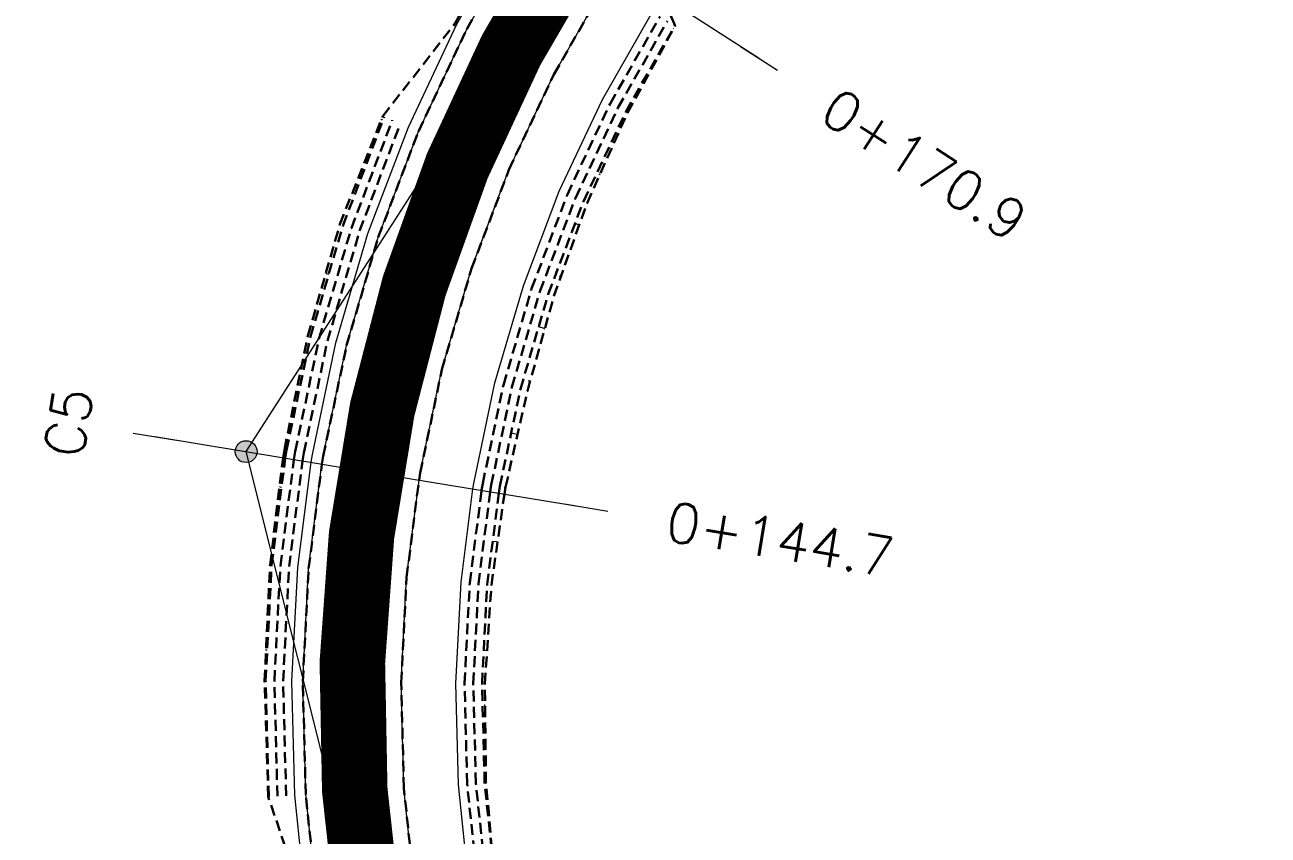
# Model space of a CAD drawing. Header units: metres. Extents: x 544752 to 548977, y 1840603 to 1844608.
# Drawn here: x 548030.7 to 548087.5, y 1840983.1 to 1841020.2 of the extents above; entities that cross this region are included whole.
import ezdxf

# ---------------------------------------------------------------- set-up
doc = ezdxf.new("R2010")
doc.units = ezdxf.units.M
doc.header["$MEASUREMENT"] = 0
for name, pattern in [('ACAD_ISO02W100', [15, 12, -3]), ('Anordnung Grundriss$0$GESTRICHELT', [0.75, 0.5, -0.25]), ('HIDDEN', [0.375, 0.25, -0.125])]:
    doc.linetypes.add(name, pattern=pattern)
doc.layers.add('C-ROAD', color=7, linetype='Continuous')
for name, color, linetype, lineweight in [('C-ROAD-CORR', 5, 'Continuous', 0), ('C-ROAD-SAMP', 150, 'HIDDEN', 0), ('C-ROAD-SAMP-TEXT', 11, 'Continuous', 0), ('C-ROAD-STAN', 11, 'Continuous', 0), ('C-TOPO-FEAT', 94, 'Continuous', 5)]:
    doc.layers.add(name, color=color, linetype=linetype, lineweight=lineweight)

# ---------------------------------------------------------------- blocks, each defined once
blk = doc.blocks.new('STA')
blk.add_circle((0, 0), 0.03600344113496039)
blk = doc.blocks.new('PI')
h = blk.add_hatch(color=256)
h.dxf.hatch_style = 1
h.paths.add_polyline_path([(0.01097384885793593, 0, 1), (-0.01097384885793593, 0, 1)])
at = {"xscale": 0.3048, "yscale": 0.3048, "zscale": 0.3048}
blk.add_blockref('STA', (0, 0), dxfattribs=at)

msp = doc.modelspace()

# ---------------------------------------------------------------- linework, layer by layer
at = {"layer": 'C-ROAD', "color": 3, "linetype": 'Continuous', "lineweight": 13}
for p, q in [((548040.7874288196, 1841000.646369327), (548055.8430027964, 1841024.05392958)), ((548047.5574579528, 1840973.650982863), (548040.7874288196, 1841000.646369327))]:
    msp.add_line(p, q, dxfattribs=at)
at = {"layer": 'C-ROAD', "color": 1, "linetype": 'ACAD_ISO02W100', "lineweight": -3, "ltscale": 0.1, "const_width": 3, "flags": 128}
msp.add_lwpolyline([(548047.5574579528, 1840973.650982863, -0.20721464432413), (548055.8430027964, 1841024.05392958)], format="xyb", dxfattribs=at)
at = {"layer": 'C-ROAD-CORR', "color": 160, "linetype": 'Continuous'}
for p, q in [((548060.3545320262, 1841020.007743751, 494.4395096604357), (548060.3372732698, 1841020.018445809, 494.4191905627528)), ((548060.3546724813, 1841020.007384008, 494.4398187869115), (548060.3549167064, 1841020.00777786, 494.4398187869115)), ((548060.3548129364, 1841020.007024266, 494.4401279133872), (548060.3553013867, 1841020.007811968, 494.4401279133872)), ((548060.3549533915, 1841020.006664523, 494.440437039863), (548060.3556860669, 1841020.007846077, 494.440437039863)), ((548060.3550938466, 1841020.00630478, 494.4407461663388), (548060.3560707471, 1841020.007880186, 494.4407461663388)), ((548059.149953504, 1841017.81704242, 494.6347401084056), (548059.1399394883, 1841017.822672388, 494.6232272793064)), ((548046.9887665751, 1841015.843424303, 495.1349149605934), (548047.0012339747, 1841015.838161107, 495.1213826534495)), ((548057.988096922, 1841015.604806197, 494.8312271045745), (548057.8989145263, 1841015.650022547, 494.7311575064969)), ((548057.9889376757, 1841015.603100916, 494.8327493350159), (548057.9899694033, 1841015.605135842, 494.8327493350159)), ((548057.9897784295, 1841015.601395634, 494.8342715654572), (548057.9918418843, 1841015.605465486, 494.8342715654572)), ((548057.9906191832, 1841015.599690353, 494.8357937958986), (548057.9937143655, 1841015.605795131, 494.8357937958986)), ((548057.9914599368, 1841015.597985072, 494.83731602634), (548057.9955868467, 1841015.606124776, 494.83731602634)), ((548046.064817088, 1841013.525727192, 495.3091125398709), (548046.0614179287, 1841013.516773982, 495.3091125398709)), ((548046.0658843948, 1841013.524041515, 495.3075163708304), (548046.0633350255, 1841013.517326607, 495.3075163708304)), ((548046.0669517018, 1841013.522355837, 495.3059202017899), (548046.0652521221, 1841013.517879231, 495.3059202017899)), ((548046.0680190086, 1841013.520670159, 495.3043240327495), (548046.0671692189, 1841013.518431856, 495.3043240327495)), ((548046.0690863156, 1841013.518984481, 495.302727863709), (548046.1671413257, 1841013.481757098, 495.1978409943451)), ((548056.9618622814, 1841013.324804288, 495.0316863795708), (548056.9365254145, 1841013.336310043, 495.0038250120131)), ((548045.1494749014, 1841011.19472547, 495.4705302682192), (548045.1750174437, 1841011.18608264, 495.4435644521823)), ((548056.0145314583, 1841011.012803114, 495.233871688164), (548055.8382356706, 1841011.08388931, 495.0436029616523)), ((548056.0164020561, 1841011.009710709, 495.2367657600734), (548056.018023935, 1841011.013733015, 495.2367657600734)), ((548056.0182726539, 1841011.006618303, 495.2396598319829), (548056.0215164118, 1841011.014662915, 495.2396598319829)), ((548056.0201432516, 1841011.003525897, 495.2425539038923), (548056.0250088887, 1841011.015592815, 495.2425539038923)), ((548056.0220138495, 1841011.000433492, 495.2454479758018), (548056.0285013655, 1841011.016522716, 495.2454479758018)), ((548044.4380442079, 1841008.805463494, 495.6019672813898), (548044.4346489322, 1841008.794073734, 495.6019672813898)), ((548044.4395180917, 1841008.803473894, 495.599984549654), (548044.4369716349, 1841008.794931574, 495.599984549654)), ((548044.4409919755, 1841008.801484295, 495.5980018179183), (548044.4392943376, 1841008.795789415, 495.5980018179183)), ((548044.4424658593, 1841008.799494696, 495.5960190861825), (548044.4416170403, 1841008.796647256, 495.5960190861825)), ((548044.4439397431, 1841008.797505097, 495.5940363544467), (548044.5687419112, 1841008.760301698, 495.4636828320542)), ((548055.1720334418, 1841008.658369505, 495.4383493746095), (548055.1287196535, 1841008.673702263, 495.3923652948087)), ((548043.7530083103, 1841006.395229554, 495.7145136184074), (548043.7750156152, 1841006.389536978, 495.6917746483593)), ((548054.4327657317, 1841006.270818643, 495.6304096591017), (548054.1712023405, 1841006.350917073, 495.3566144817108)), ((548054.4358305846, 1841006.266616292, 495.6345743508123), (548054.4376581475, 1841006.272584243, 495.6345743508123)), ((548054.4388954375, 1841006.262413941, 495.6387390425228), (548054.4425505634, 1841006.274349843, 495.6387390425228)), ((548054.4419602904, 1841006.258211589, 495.6429037342334), (548054.4474429792, 1841006.276115444, 495.6429037342334)), ((548054.4450251433, 1841006.254009238, 495.647068425944), (548054.452335395, 1841006.277881044, 495.647068425944)), ((548043.2074060672, 1841003.961994729, 495.8437502609341), (548043.2052988495, 1841003.95241609, 495.8437502609341)), ((548043.2087391047, 1841003.960446196, 495.842114170963), (548043.2071586915, 1841003.953262217, 495.842114170963)), ((548043.2100721423, 1841003.958897663, 495.840478080992), (548043.2090185334, 1841003.954108344, 495.840478080992)), ((548043.2114051798, 1841003.95734913, 495.838841991021), (548043.2108783753, 1841003.954954471, 495.838841991021)), ((548043.2127382173, 1841003.955800598, 495.8372059010499), (548043.3176923291, 1841003.932711601, 495.7296450840265)), ((548053.7562524714, 1841003.863117864, 495.8149137501795), (548053.6999452978, 1841003.877738266, 495.756719034122)), ((548042.7079523989, 1841001.507580515, 495.9604166123023), (548042.7265000219, 1841001.504206664, 495.9415552924854)), ((548053.184590777, 1841001.428875792, 495.9486191105328), (548052.9123067458, 1841001.487176232, 495.670029400917)), ((548053.1880681341, 1841001.424881838, 495.9528576536301), (548053.1893986334, 1841001.431095748, 495.9528576536301)), ((548053.1915454913, 1841001.420887883, 495.9570961967273), (548053.1942064897, 1841001.433315703, 495.9570961967273)), ((548053.1950228484, 1841001.416893929, 495.9613347398246), (548053.1990143461, 1841001.435535659, 495.9613347398246)), ((548053.1985002055, 1841001.412899974, 495.9655732829218), (548053.2038222025, 1841001.437755614, 495.9655732829218)), ((548042.3217232763, 1840999.04346573, 496.0871005365245), (548042.3206004763, 1840999.035686882, 496.0871005365245)), ((548042.3228794009, 1840999.042306241, 496.0857896681694), (548042.3220373009, 1840999.036472105, 496.0857896681694)), ((548042.3240355256, 1840999.041146751, 496.0844787998142), (548042.3234741255, 1840999.037257328, 496.0844787998142)), ((548042.3251916501, 1840999.039987262, 496.0831679314591), (548042.3249109501, 1840999.03804255, 496.0831679314591)), ((548042.3263477747, 1840999.038827773, 496.081857063104), (548042.4115735255, 1840999.026526276, 495.995685113034)), ((548052.6376457078, 1840998.988670592, 496.0709015892646), (548052.5911692858, 1840998.996546303, 496.0237625631303)), ((548042.0225388042, 1840996.557584001, 496.2026310385424), (548042.0367053692, 1840996.556066211, 496.1883737906311)), ((548052.2762852679, 1840996.514367024, 496.1927664483136), (548052.068300291, 1840996.540459535, 495.9830797953419)), ((548052.2791520939, 1840996.511596577, 496.1959569228775), (548052.2797476074, 1840996.516343452, 496.1959569228775)), ((548052.2820189199, 1840996.508826131, 496.1991473974414), (548052.2832099469, 1840996.51831988, 496.1991473974414)), ((548052.2848857458, 1840996.506055685, 496.2023378720053), (548052.2866722866, 1840996.520296308, 496.2023378720053)), ((548052.2877525719, 1840996.503285239, 496.2055283465692), (548052.2901346261, 1840996.522272736, 496.2055283465692)), ((548041.8190593065, 1840994.070601586, 496.3276852373523), (548041.8186626062, 1840994.06495435, 496.3276852373523)), ((548041.819950925, 1840994.069829565, 496.3267408624553), (548041.8196533995, 1840994.065594138, 496.3267408624553)), ((548041.8208425433, 1840994.069057544, 496.3257964875583), (548041.820644193, 1840994.066233926, 496.3257964875583)), ((548041.8217341616, 1840994.068285522, 496.3248521126612), (548041.8216349864, 1840994.066873714, 496.3248521126612)), ((548041.8226257799, 1840994.067513501, 496.3239077377642), (548041.8845030295, 1840994.06316682, 496.2618221514746)), ((548051.9641546666, 1840994.034511427, 496.314712133015), (548051.9304556921, 1840994.037273863, 496.280895678385)), ((548041.7049444375, 1840991.570446147, 496.4455818333709), (548041.7147030268, 1840991.57011915, 496.4358081940076)), ((548051.8009909209, 1840991.539337304, 496.4368599809762), (548051.6600076648, 1840991.544806917, 496.2957424145185)), ((548051.8030737833, 1840991.537645112, 496.4390073087537), (548051.8031986266, 1840991.540863038, 496.4390073087537)), ((548051.8051566458, 1840991.53595292, 496.4411546365312), (548051.8054063322, 1840991.542388772, 496.4411546365312)), ((548051.8072395083, 1840991.534260728, 496.4433019643087), (548051.807614038, 1840991.543914507, 496.4433019643087)), ((548051.8093223707, 1840991.532568537, 496.4454492920862), (548051.8098217438, 1840991.545440241, 496.4454492920862)), ((548041.6702717126, 1840989.074421751, 496.5686266185614), (548041.6702825781, 1840989.070935864, 496.5686266185614)), ((548041.6708540521, 1840989.073987826, 496.5680450508291), (548041.6708622011, 1840989.07137341, 496.5680450508291)), ((548041.6714363915, 1840989.073553901, 496.5674634830968), (548041.6714418242, 1840989.071810957, 496.5674634830968)), ((548041.6720187309, 1840989.073119976, 496.5668819153645), (548041.6720214473, 1840989.072248504, 496.5668819153645)), ((548041.6726010704, 1840989.072686051, 496.5663003476323), (548041.7107983828, 1840989.072805111, 496.5280644759728)), ((548051.7144158992, 1840989.042280993, 496.558841872754), (548051.6937878877, 1840989.04219482, 496.53821297299)), ((548041.7515921812, 1840986.574032492, 496.6857725148512), (548041.7563181579, 1840986.574220519, 496.6810345612812)), ((548051.7454236724, 1840986.542215913, 496.6805783408383), (548051.6729173043, 1840986.538795769, 496.6080059781028)), ((548051.7465662509, 1840986.541440313, 496.6816828832447), (548051.7464881698, 1840986.54309562, 496.6816828832447)), ((548051.7477088296, 1840986.540664714, 496.682787425651), (548051.747552667, 1840986.543975328, 496.682787425651)), ((548051.7488514081, 1840986.539889115, 496.6838919680573), (548051.7486171644, 1840986.544855036, 496.6838919680573)), ((548051.7499939868, 1840986.539113515, 496.6849965104636), (548051.7496816617, 1840986.545734743, 496.6849965104636))]:
    msp.add_line(p, q, dxfattribs=at)
at = {"layer": 'C-ROAD-CORR', "color": 5, "linetype": 'Anordnung Grundriss$0$GESTRICHELT', "lineweight": 30, "extrusion": (-0.6170352822085985, 0.3469026633209161, 0.7063469421542153), "const_width": 0.1, "elevation": 300831.5354308683}
msp.add_lwpolyline([(-1873372.215278125, -299487.2679345116), (-1873372.210474466, -299487.2743393881), (-1873372.205670809, -299487.2679345116)], dxfattribs=at)
at = {"layer": 'C-ROAD-CORR', "color": 5, "linetype": 'Anordnung Grundriss$0$GESTRICHELT', "lineweight": 30, "extrusion": (-0.6514247038129284, 0.2750032945807497, -0.7071202466567987), "const_width": 0.1, "elevation": 148923.9550610121}
msp.add_lwpolyline([(-1909221.731409749, 149629.8745508654), (-1909221.737070818, 149629.867002773), (-1909221.742731888, 149629.8745508655)], dxfattribs=at)
at = {"layer": 'C-ROAD-CORR', "color": 5, "linetype": 'Anordnung Grundriss$0$GESTRICHELT', "lineweight": 30, "extrusion": (-0.6442293552547489, 0.2925517792585943, 0.7066696500350652), "const_width": 0.1, "elevation": 185867.164495431}
msp.add_lwpolyline([(-1902878.910045815, -184937.9085671261), (-1902878.89840813, -184937.9240840394), (-1902878.886770445, -184937.908567126)], dxfattribs=at)
at = {"layer": 'C-ROAD-CORR', "color": 5, "linetype": 'Anordnung Grundriss$0$GESTRICHELT', "lineweight": 30, "extrusion": (-0.6698095675398802, 0.226643465999622, -0.7070982128047821), "const_width": 0.1, "elevation": 49816.92722812292}
msp.add_lwpolyline([(-1919542.204009745, 50516.42762773464), (-1919542.215289711, 50516.41258777954), (-1919542.226569677, 50516.4276277348)], dxfattribs=at)
at = {"layer": 'C-ROAD-CORR', "color": 5, "linetype": 'Anordnung Grundriss$0$GESTRICHELT', "lineweight": 30, "extrusion": (-0.6668394104378688, 0.2360561685177211, 0.7068257819233881), "const_width": 0.1, "elevation": 69466.85089514214}
msp.add_lwpolyline([(-1918366.697357635, -68711.26946153052), (-1918366.678139946, -68711.29508511678), (-1918366.658922256, -68711.26946153051)], dxfattribs=at)
at = {"layer": 'C-ROAD-CORR', "color": 5, "linetype": 'Anordnung Grundriss$0$GESTRICHELT', "lineweight": 30, "extrusion": (-0.6846860138725559, 0.1771060381559018, -0.70699258387626), "const_width": 0.1, "elevation": -49535.01028107903}
msp.add_lwpolyline([(-1919588.442713823, -48818.06872417276), (-1919588.452222272, -48818.08140210566), (-1919588.461730721, -48818.06872417287)], dxfattribs=at)
at = {"layer": 'C-ROAD-CORR', "color": 5, "linetype": 'Anordnung Grundriss$0$GESTRICHELT', "lineweight": 30, "extrusion": (-0.6845312569452418, 0.1777415189756812, 0.7069829635126897), "const_width": 0.1, "elevation": -47586.57087332212}
msp.add_lwpolyline([(-1919652.029462117, 48271.00787300249), (-1919652.005128407, 48270.97542805639), (-1919651.980794698, 48271.00787300235)], dxfattribs=at)
at = {"layer": 'C-ROAD-CORR', "color": 5, "linetype": 'Anordnung Grundriss$0$GESTRICHELT', "lineweight": 30, "extrusion": (-0.6958630593324505, 0.12657892479554, -0.7069316646282634), "const_width": 0.1, "elevation": -148681.2941469926}
msp.add_lwpolyline([(-1909359.87408792, -147906.4481417542), (-1909359.881973277, -147906.458655565), (-1909359.889858636, -147906.4481417542)], dxfattribs=at)
at = {"layer": 'C-ROAD-CORR', "color": 5, "linetype": 'Anordnung Grundriss$0$GESTRICHELT', "lineweight": 30, "extrusion": (-0.6971681618054681, 0.1181393637127123, 0.7071065300973681), "const_width": 0.1, "elevation": -164239.6258689007}
msp.add_lwpolyline([(-1906687.987975913, 164941.0854679855), (-1906687.968256813, 164941.059175853), (-1906687.948537714, 164941.0854679855)], dxfattribs=at)
at = {"layer": 'C-ROAD-CORR', "color": 5, "linetype": 'Anordnung Grundriss$0$GESTRICHELT', "lineweight": 30, "extrusion": (-0.7033199673994185, 0.07535295703589188, -0.7068684144331447), "const_width": 0.1, "elevation": -247075.1128856909}
msp.add_lwpolyline([(-1888903.001944679, -246207.1102406422), (-1888903.007903934, -246207.118186317), (-1888903.013863191, -246207.1102406423)], dxfattribs=at)
at = {"layer": 'C-ROAD-CORR', "color": 5, "linetype": 'Anordnung Grundriss$0$GESTRICHELT', "lineweight": 30, "extrusion": (-0.7047892353141132, 0.05777431715266725, 0.7070602959174632), "const_width": 0.1, "elevation": -279548.0270757048}
msp.add_lwpolyline([(-1879615.331768014, 280213.1433892047), (-1879615.317624199, 280213.1245307854), (-1879615.303480385, 280213.1433892048)], dxfattribs=at)
at = {"layer": 'C-ROAD-CORR', "color": 5, "linetype": 'Anordnung Grundriss$0$GESTRICHELT', "lineweight": 30, "extrusion": (-0.7070563243590808, 0.0236925130366411, -0.7067602273825508), "const_width": 0.1, "elevation": -344229.5047026559}
msp.add_lwpolyline([(-1858312.719405606, -343190.5962333893), (-1858312.723489304, -343190.6016783199), (-1858312.727573002, -343190.5962333893)], dxfattribs=at)
at = {"layer": 'C-ROAD-CORR', "color": 5, "linetype": 'Anordnung Grundriss$0$GESTRICHELT', "lineweight": 30, "extrusion": (-0.7071127473441088, -0.002953949153703218, 0.707094644816282), "const_width": 0.1, "elevation": -392621.4273927739}
msp.add_lwpolyline([(-1838683.532321217, 393310.1899889894), (-1838683.523692126, 393310.1784835345), (-1838683.515063035, 393310.1899889892)], dxfattribs=at)
at = {"layer": 'C-ROAD-CORR', "color": 5, "linetype": 'Anordnung Grundriss$0$GESTRICHELT', "lineweight": 30, "extrusion": (-0.7071622899992458, -0.0281350712293824, -0.7064912691392161), "const_width": 0.1, "elevation": -439701.652625653}
msp.add_lwpolyline([(-1817744.151625864, -438235.3481399178), (-1817744.153603711, -438235.3507770481), (-1817744.155581558, -438235.3481399178)], dxfattribs=at)
at = {"layer": 'C-ROAD-CORR', "color": 1, "linetype": 'Anordnung Grundriss$0$GESTRICHELT', "lineweight": 30}
for points in [[(548041.8049134295, 1840984.851117586, 496.7692956109129), (548041.6349678179, 1840990.156915584, 496.5178189991256), (548041.8831303472, 1840995.461838553, 496.2611957640573), (548042.48197179, 1841000.367809983, 496.024277674235), (548042.5410615162, 1841000.733790069, 496.006619694171), (548043.6127696058, 1841005.939403001, 495.7462663573041), (548045.0804560572, 1841011.049612793, 495.4920602088351), (548047.0412265478, 1841015.9900706, 495.1296470271686)], [(548041.8211091111, 1840984.852172231, 496.7530656269873), (548041.6824798572, 1840990.156308971, 496.4703030874556), (548041.9564837366, 1840995.455177387, 496.1875405479238), (548042.5804281991, 1841000.351625116, 495.9244998488345), (548042.6414633401, 1841000.716725407, 495.9047780083921), (548043.7332753275, 1841005.909126702, 495.6220154688604), (548045.2253154885, 1841011.000973202, 495.3392529293286), (548047.1085586924, 1841015.961465078, 495.0564903897968)]]:
    msp.add_polyline3d(points, dxfattribs=at)
at = {"layer": 'C-ROAD-CORR', "color": 92, "linetype": 'Anordnung Grundriss$0$GESTRICHELT', "lineweight": 30}
for points in [[(548042.2202637041, 1840984.878164747, 496.3530656269873), (548042.082447259, 1840990.151202358, 496.0703030874556), (548042.3548446035, 1840995.419002536, 495.7875405479238), (548042.975130765, 1841000.286741493, 495.5244998488345), (548043.0358080458, 1841000.649701134, 495.5047780083921), (548044.1212185387, 1841005.811658426, 495.2220154688603), (548045.6045105943, 1841010.873650495, 494.9392529293286), (548047.4767119974, 1841015.805058096, 494.6564903897968)], [(548042.6194182972, 1840984.904157262, 496.3530656269873), (548042.4824146609, 1840990.146095746, 496.0703030874556), (548042.7532054702, 1840995.382827685, 495.7875405479238), (548043.3698333307, 1841000.221857869, 495.5244998488345), (548043.4301527513, 1841000.58267686, 495.5047780083921), (548044.5091617501, 1841005.71419015, 495.2220154688603), (548045.9837057001, 1841010.746327788, 494.9392529293286), (548047.8448653026, 1841015.648651114, 494.6564903897968)]]:
    msp.add_polyline3d(points, dxfattribs=at)
at = {"layer": 'C-ROAD-SAMP', "color": 1, "linetype": 'Continuous', "lineweight": 13}
for points in [[(548047.4325023687, 1841029.463502812), (548055.8430027965, 1841024.05392958), (548064.2535032243, 1841018.644356348)], [(548036.610551892, 1841001.332989918), (548046.4781160363, 1840999.710899335), (548056.3456801806, 1840998.088808753)]]:
    msp.add_lwpolyline(points, dxfattribs=at)
at = {"layer": 'C-ROAD-SAMP-TEXT', "color": 4, "linetype": 'Continuous', "lineweight": 5}
for p, q in [((548063.4124531816, 1841019.185313671), (548065.0945532671, 1841018.103399025)), ((548055.3589237662, 1840998.251017811), (548057.332436595, 1840997.926599694))]:
    msp.add_line(p, q, dxfattribs=at)
at = {"layer": 'C-ROAD-SAMP-TEXT', "color": 4, "linetype": 'Continuous', "lineweight": 9}
msp.add_line((548035.6237954776, 1841001.495198976), (548037.5973083064, 1841001.17078086), dxfattribs=at)
at = {"layer": 'C-ROAD-SAMP-TEXT', "color": 1, "linetype": 'Continuous', "lineweight": -3}
msp.add_line((548047.4648724507, 1840999.548690277), (548045.4913596219, 1840999.873108394), dxfattribs=at)

# ---------------------------------------------------------------- block references
at = {"layer": 'C-ROAD-STAN', "color": 3, "linetype": 'Continuous', "lineweight": -3, "xscale": 45.56286554269575, "yscale": 45.56286554269575, "zscale": 45.56286554269575, "rotation": 334.5}
msp.add_blockref('PI', (548040.7874288197, 1841000.646369327), dxfattribs=at)

# ---------------------------------------------------------------- texts
at = {"layer": 'C-ROAD-SAMP-TEXT', "color": 1, "linetype": 'Continuous', "lineweight": -3, "char_height": 1.8, "attachment_point": 5, "bg_fill": 3, "box_fill_scale": 1.416666666666667, "bg_fill_color": 256, "bg_fill_true_color": 13158600, "bg_fill_transparency": 0}
for s, insert, width, rotation in [('{\\Fsimplex.shx|c0;0+170.9}', (548071.8229536094, 1841013.775740439), 10.82142857142857, 327.2511682107255), ('{\\Fsimplex.shx|c0;0+144.7}', (548065.2264879105, 1840996.628927228), 10.908, 350.66485881516763)]:
    msp.add_mtext(s, dxfattribs=dict(at, insert=insert, width=width, rotation=rotation))
at = {"layer": 'C-ROAD-SAMP-TEXT', "color": 1, "linetype": 'Continuous', "lineweight": 13, "insert": (548032.6635262342, 1841001.981826151), "char_height": 1.8, "width": 3.030000000000001, "attachment_point": 5, "rotation": 80.66485881516763, "bg_fill": 3, "box_fill_scale": 1.416666666666667, "bg_fill_color": 256, "bg_fill_true_color": 13158600, "bg_fill_transparency": 0}
msp.add_mtext('{\\Fsimplex.shx|c0;C5}', dxfattribs=at)

# ---------------------------------------------------------------- next in the draw order: linework, layer by layer
at = {"layer": 'C-ROAD-CORR', "color": 5, "linetype": 'Anordnung Grundriss$0$GESTRICHELT', "lineweight": 30}
for points in [[(548044.0542242174, 1840979.816822388, 497.0558281665191), (548043.5175161315, 1840984.962640422, 496.7730656269873), (548043.3823413149, 1840990.134605868, 496.4903030874556), (548043.6495174203, 1840995.30143427, 496.2075405479238), (548044.2579141037, 1841000.075869717, 495.9444998488345), (548044.3174283387, 1841000.431872245, 495.9247780083921), (548045.3820339756, 1841005.49488653, 495.6420154688603), (548046.8368946883, 1841010.459851697, 495.3592529293286), (548048.673210239, 1841015.296735405, 495.0764903897968), (548050.8798730256, 1841019.976280058, 494.793727850265), (548053.4435352703, 1841024.470179779, 494.5109653107333), (548053.9506402002, 1841025.271083557, 494.4591693503791), (548056.159968611, 1841028.7060232, 494.2282027712016), (548058.864755227, 1841032.911273414, 493.9454402316698), (548061.569541843, 1841037.116523628, 493.662677692138), (548064.274328459, 1841041.321773842, 493.3799151526063), (548066.9791150751, 1841045.527024055, 493.0971526130745), (548069.6839016911, 1841049.732274269, 492.8143900735428), (548072.3886883071, 1841053.937524483, 492.531627534011), (548075.0934749232, 1841058.142774697, 492.2488649944793), (548077.7982615392, 1841062.348024911, 491.9661024549475)], [(548048.5084069833, 1840980.457334595, 497.0558281665191), (548048.0080053031, 1840985.255056221, 496.7730656269873), (548047.8819745852, 1840990.077156479, 496.4903030874556), (548048.1310771712, 1840994.894467196, 496.2075405479238), (548048.6983179686, 1840999.345928954, 495.9444998488345), (548048.7538062759, 1840999.67784917, 495.9247780083921), (548049.7463951032, 1841004.398368428, 495.6420154688603), (548051.1028396293, 1841009.027471245, 495.3592529293286), (548052.8149349212, 1841013.53715686, 495.0764903897968), (548054.8723247674, 1841017.900146852, 494.793727850265), (548057.2625643195, 1841022.090050136, 494.5109653107333), (548057.7353653926, 1841022.836775603, 494.4591693503791), (548059.9446938034, 1841026.271715245, 494.2282027712016), (548062.6494804195, 1841030.476965459, 493.9454402316698), (548065.3542670355, 1841034.682215673, 493.662677692138), (548068.0590536515, 1841038.887465887, 493.3799151526063), (548070.7638402676, 1841043.092716101, 493.0971526130745), (548073.4686268836, 1841047.297966315, 492.8143900735428), (548076.1734134996, 1841051.503216529, 492.531627534011), (548078.8782001156, 1841055.708466743, 492.2488649944793), (548081.5829867317, 1841059.913716957, 491.9661024549475)]]:
    msp.add_polyline3d(points, dxfattribs=at)
at = {"layer": 'C-ROAD-CORR', "color": 160, "linetype": 'Anordnung Grundriss$0$GESTRICHELT', "lineweight": 30}
for points in [[(548044.0542242174, 1840979.816822388, 496.9058281665191), (548043.5175161315, 1840984.962640422, 496.6230656269873), (548043.3823413149, 1840990.134605868, 496.3403030874556), (548043.6495174203, 1840995.30143427, 496.0575405479238), (548044.2579141037, 1841000.075869717, 495.7944998488345), (548044.3174283387, 1841000.431872245, 495.7747780083921), (548045.3820339756, 1841005.49488653, 495.4920154688604), (548046.8368946883, 1841010.459851697, 495.2092529293286), (548048.673210239, 1841015.296735405, 494.9264903897968), (548050.8798730256, 1841019.976280058, 494.6437278502651), (548053.4435352703, 1841024.470179779, 494.3609653107333), (548053.9506402002, 1841025.271083557, 494.3091693503791), (548056.159968611, 1841028.7060232, 494.0782027712016), (548058.864755227, 1841032.911273414, 493.7954402316698), (548061.569541843, 1841037.116523628, 493.512677692138), (548064.274328459, 1841041.321773842, 493.2299151526063), (548066.9791150751, 1841045.527024055, 492.9471526130745), (548069.6839016911, 1841049.732274269, 492.6643900735428), (548072.3886883071, 1841053.937524483, 492.381627534011), (548075.0934749232, 1841058.142774697, 492.0988649944793), (548077.7982615392, 1841062.348024911, 491.8161024549475)], [(548048.5084069833, 1840980.457334595, 496.9058281665191), (548048.0080053031, 1840985.255056221, 496.6230656269873), (548047.8819745852, 1840990.077156479, 496.3403030874556), (548048.1310771712, 1840994.894467196, 496.0575405479238), (548048.6983179686, 1840999.345928954, 495.7944998488345), (548048.7538062759, 1840999.67784917, 495.7747780083921), (548049.7463951032, 1841004.398368428, 495.4920154688604), (548051.1028396293, 1841009.027471245, 495.2092529293286), (548052.8149349212, 1841013.53715686, 494.9264903897968), (548054.8723247674, 1841017.900146852, 494.6437278502651), (548057.2625643195, 1841022.090050136, 494.3609653107333), (548057.7353653926, 1841022.836775603, 494.3091693503791), (548059.9446938034, 1841026.271715245, 494.0782027712016), (548062.6494804195, 1841030.476965459, 493.7954402316698), (548065.3542670355, 1841034.682215673, 493.512677692138), (548068.0590536515, 1841038.887465887, 493.2299151526063), (548070.7638402676, 1841043.092716101, 492.9471526130745), (548073.4686268836, 1841047.297966315, 492.6643900735428), (548076.1734134996, 1841051.503216529, 492.381627534011), (548078.8782001156, 1841055.708466743, 492.0988649944793), (548081.5829867317, 1841059.913716957, 491.8161024549475)]]:
    msp.add_polyline3d(points, dxfattribs=at)
at = {"layer": 'C-ROAD-CORR', "color": 11, "linetype": 'Anordnung Grundriss$0$GESTRICHELT', "lineweight": 30}
for points in [[(548052.1725387855, 1840980.984237344, 496.954613297151), (548051.7627854799, 1840985.499563445, 496.7357984050439), (548051.7113540729, 1840990.028264603, 496.5199946775774), (548052.011239926, 1840994.542112531, 496.3036689870424), (548052.6045027901, 1840998.703806388, 496.1031108741809), (548052.6611242687, 1840999.013747064, 496.0881308191498), (548053.6549528245, 1841003.416368045, 495.8720462643226), (548054.8719575218, 1841007.76191089, 495.5351670003414), (548056.3882722581, 1841012.019053125, 495.1589353252105), (548058.240358631, 1841016.14872006, 494.7899296247647), (548060.4193090749, 1841020.122675268, 494.4305891249891), (548059.8478943916, 1841021.478012183, 494.3513189321252), (548062.1693002016, 1841024.84086445, 494.0315130897652), (548065.0008032961, 1841028.964611539, 493.6483074755731), (548067.832711377, 1841033.088098143, 493.2647808447035), (548070.6977286687, 1841037.190289142, 492.8550098692481), (548073.6365732941, 1841041.244994932, 492.3867189248015), (548076.5160540949, 1841045.337883106, 491.9654833052701), (548079.1774924701, 1841049.571014596, 491.7170811792552), (548081.5465956032, 1841053.992174005, 491.7004014852399), (548083.7748051166, 1841058.503955176, 491.7954025176909), (548087.5431185387, 1841062.025152616, 491.7539124442826)], [(548043.5383587016, 1840979.742640843, 497.0217135776387), (548041.8049134295, 1840984.851117586, 496.7692956109129), (548041.6349678179, 1840990.156915584, 496.5178189991256), (548041.8831303472, 1840995.461838553, 496.2611957640573), (548042.48197179, 1841000.367809983, 496.024277674235), (548042.5410615162, 1841000.733790069, 496.006619694171), (548043.6127696058, 1841005.939403001, 495.7462663573041), (548045.0804560572, 1841011.049612793, 495.4920602088351), (548047.0412265478, 1841015.9900706, 495.1296470271686), (548050.3598048633, 1841020.246723097, 494.7162726186623), (548052.7734807772, 1841024.887777169, 494.2979440514848), (548053.25589218, 1841025.717940474, 494.2218037678086), (548055.3632076913, 1841029.218494078, 493.9099756510324), (548058.0675921923, 1841033.42400293, 493.6268943709941), (548060.7724763543, 1841037.629190403, 493.3442091522367), (548063.4773605163, 1841041.834377876, 493.0615239334987), (548066.0992784506, 1841046.092928628, 492.7130747106594), (548068.8570083035, 1841050.264126134, 492.4722781535023), (548071.8000707928, 1841054.316119025, 492.3783873505454), (548073.4782491097, 1841059.181676294, 492.4493521607935)]]:
    msp.add_polyline3d(points, dxfattribs=at)
at = {"layer": 'C-ROAD-CORR', "color": 150, "linetype": 'Anordnung Grundriss$0$GESTRICHELT', "lineweight": 30}
msp.add_polyline3d([(548046.2813156004, 1840980.137078491, 497.1233281665191), (548045.7627607173, 1840985.108848321, 496.8405656269873), (548045.6321579501, 1840990.105881174, 496.5578030874556), (548045.8902972958, 1840995.097950733, 496.2750405479238), (548046.4781160362, 1840999.710899336, 496.0119998488345), (548046.5356173073, 1841000.054860707, 495.9922780083921), (548047.5642145394, 1841004.946627479, 495.7095154688603), (548048.9698671588, 1841009.743661471, 495.4267529293286), (548050.7440725801, 1841014.416946133, 495.1439903897968), (548052.8760988965, 1841018.938213455, 494.861227850265), (548055.3530497949, 1841023.280114957, 494.5784653107333), (548055.8430027964, 1841024.05392958, 494.5266693503791), (548058.0523312072, 1841027.488869223, 494.2957027712015), (548060.7571178232, 1841031.694119436, 494.0129402316698), (548063.4619044393, 1841035.899369651, 493.730177692138), (548066.1666910553, 1841040.104619864, 493.4474151526063), (548068.8714776713, 1841044.309870078, 493.1646526130745), (548071.5762642873, 1841048.515120292, 492.8818900735428), (548074.2810509034, 1841052.720370506, 492.599127534011), (548076.9858375194, 1841056.92562072, 492.3163649944793), (548079.6906241354, 1841061.130870934, 492.0336024549475)], dxfattribs=at)
msp.add_polyline3d([(548046.2813156004, 1840980.137078491, 497.1233281665191), (548045.7627607173, 1840985.108848321, 496.8405656269873), (548045.6321579501, 1840990.105881174, 496.5578030874556), (548045.8902972958, 1840995.097950733, 496.2750405479238), (548046.4781160362, 1840999.710899336, 496.0119998488345), (548046.5356173073, 1841000.054860707, 495.9922780083921), (548047.5642145394, 1841004.946627479, 495.7095154688603), (548048.9698671588, 1841009.743661471, 495.4267529293286), (548050.7440725801, 1841014.416946133, 495.1439903897968), (548052.8760988965, 1841018.938213455, 494.861227850265), (548055.3530497949, 1841023.280114957, 494.5784653107333), (548055.8430027964, 1841024.05392958, 494.5266693503791), (548058.0523312072, 1841027.488869223, 494.2957027712015), (548060.7571178232, 1841031.694119436, 494.0129402316698), (548063.4619044393, 1841035.899369651, 493.730177692138), (548066.1666910553, 1841040.104619864, 493.4474151526063), (548068.8714776713, 1841044.309870078, 493.1646526130745), (548071.5762642873, 1841048.515120292, 492.8818900735428), (548074.2810509034, 1841052.720370506, 492.599127534011), (548076.9858375194, 1841056.92562072, 492.3163649944793), (548079.6906241354, 1841061.130870934, 492.0336024549475)], dxfattribs=at)
at = {"layer": 'C-ROAD-CORR', "color": 92, "linetype": 'Anordnung Grundriss$0$GESTRICHELT', "lineweight": 30}
for points in [[(548051.3788803215, 1840980.870109128, 496.5558281665191), (548050.9018761027, 1840985.443501958, 496.2730656269873), (548050.7817382484, 1840990.040133539, 495.9903030874556), (548051.0191934551, 1840994.632199526, 495.7075405479238), (548051.5599115705, 1840998.875522685, 495.4444998488345), (548051.612805391, 1840999.191923188, 495.4247780083921), (548052.5589833853, 1841003.691723428, 495.1420154688603), (548053.8520041467, 1841008.104381619, 494.8592529293286), (548055.4840463832, 1841012.403206242, 494.5764903897968), (548057.445238112, 1841016.562194341, 494.293727850265), (548059.7237163734, 1841020.556188809, 494.0109653107333)], [(548051.7748076784, 1840980.927043546, 496.5558281665191), (548051.3010306957, 1840985.469494473, 496.2730656269873), (548051.1817056502, 1840990.035026927, 495.9903030874556), (548051.4175543218, 1840994.596024675, 495.7075405479238), (548051.9546141363, 1840998.810639062, 495.4444998488345), (548052.0071500965, 1840999.124898914, 495.4247780083921), (548052.9469265967, 1841003.594255152, 495.1420154688603), (548054.2311992525, 1841007.977058913, 494.8592529293286), (548055.8521996882, 1841012.246799261, 494.5764903897968), (548057.8001227113, 1841016.377649167, 494.293727850265), (548060.0631856223, 1841020.34462173, 494.0109653107333)]]:
    msp.add_polyline3d(points, dxfattribs=at)
at = {"layer": 'C-ROAD-CORR', "color": 1, "linetype": 'Anordnung Grundriss$0$GESTRICHELT', "lineweight": 30}
for points in [[(548052.1707350354, 1840980.983977965, 496.9558281665191), (548051.7001852887, 1840985.495486989, 496.6730656269873), (548051.581673052, 1840990.029920315, 496.3903030874555), (548051.8159151885, 1840994.559849824, 496.1075405479238), (548052.349316702, 1840998.745755439, 495.8444998488345), (548052.4014948021, 1840999.057874641, 495.8247780083921), (548053.3348698079, 1841003.496786877, 495.5420154688603), (548054.6103943584, 1841007.849736206, 495.2592529293286), (548056.2203529933, 1841012.090392279, 494.9764903897968), (548058.1550073106, 1841016.193103993, 494.693727850265), (548060.4026548711, 1841020.133054651, 494.4109653107333)], [(548051.7627854799, 1840985.499563445, 496.7357984050439), (548051.7113540729, 1840990.028264603, 496.5199946775774), (548052.011239926, 1840994.542112531, 496.3036689870424), (548052.6045027901, 1840998.703806388, 496.1031108741809), (548052.6611242687, 1840999.013747064, 496.0881308191498), (548053.6549528245, 1841003.416368045, 495.8720462643226), (548054.8719575218, 1841007.76191089, 495.5351670003414), (548056.3882722581, 1841012.019053125, 495.1589353252105), (548058.240358631, 1841016.14872006, 494.7899296247647), (548060.4193090749, 1841020.122675268, 494.4305891249891)]]:
    msp.add_polyline3d(points, dxfattribs=at)
at = {"layer": 'C-TOPO-FEAT', "color": 94, "linetype": 'Continuous', "lineweight": 0, "ltscale": 2}
for points in [[(548050.9829529645, 1840980.813174709, 496.9558281665191), (548050.5027215095, 1840985.417509442, 496.6730656269873), (548050.3817708466, 1840990.045240152, 496.3903030874555), (548050.6208325883, 1840994.668374377, 496.1075405479238), (548051.1652090047, 1840998.940406309, 495.8444998488345), (548051.2184606855, 1840999.258947461, 495.8247780083921), (548052.171040174, 1841003.789191704, 495.5420154688603), (548053.4728090408, 1841008.231704326, 495.2592529293286), (548055.115893078, 1841012.559613224, 494.9764903897968), (548057.0903535128, 1841016.746739515, 494.693727850265), (548059.3842471247, 1841020.767755889, 494.4109653107333), (548059.8379904997, 1841021.484382295, 494.359169350379), (548062.0473189105, 1841024.919321937, 494.1282027712015), (548064.7521055265, 1841029.124572151, 493.8454402316698), (548067.4568921425, 1841033.329822365, 493.562677692138), (548070.1616787586, 1841037.535072579, 493.2799151526062), (548072.8664653746, 1841041.740322793, 492.9971526130745), (548075.5712519906, 1841045.945573007, 492.7143900735427), (548078.2760386067, 1841050.150823221, 492.431627534011), (548080.9808252227, 1841054.356073435, 492.1488649944793), (548083.6856118387, 1841058.561323649, 491.8661024549475), (548086.3903984547, 1841062.766573863, 491.5833399154157)], [(548043.5593150211, 1840979.745654365, 497.0358281665191), (548043.0185728902, 1840984.930149778, 496.7530656269873), (548042.8823820626, 1840990.140989134, 496.4703030874556), (548043.1515663369, 1840995.346652834, 496.1875405479238), (548043.7645358965, 1841000.156974246, 495.9244998488345), (548043.8244974568, 1841000.515652587, 495.9047780083921), (548044.8971049614, 1841005.616721874, 495.6220154688604), (548046.362900806, 1841010.619005081, 495.3392529293286), (548048.2130186076, 1841015.492244133, 495.0564903897968), (548050.4362672765, 1841020.206961525, 494.7737278502651), (548053.0191987093, 1841024.734638629, 494.4909653107333), (548053.5301151788, 1841025.541562219, 494.4391693503791), (548055.7394435896, 1841028.976501861, 494.2082027712016), (548058.4442302056, 1841033.181752075, 493.9254402316698), (548061.1490168216, 1841037.387002289, 493.642677692138), (548063.8538034377, 1841041.592252503, 493.3599151526063), (548066.5585900537, 1841045.797502717, 493.0771526130745), (548069.2633766697, 1841050.002752931, 492.7943900735428), (548071.9681632858, 1841054.208003145, 492.511627534011), (548074.6729499018, 1841058.413253359, 492.2288649944793), (548077.3777365178, 1841062.618503573, 491.9461024549475)], [(548044.0542242174, 1840979.816822388, 496.6058281665191), (548043.5175161315, 1840984.962640422, 496.3230656269873), (548043.3823413149, 1840990.134605868, 496.0403030874556), (548043.6495174203, 1840995.30143427, 495.7575405479238), (548044.2579141037, 1841000.075869717, 495.4944998488345), (548044.3174283387, 1841000.431872245, 495.4747780083921), (548045.3820339756, 1841005.49488653, 495.1920154688603), (548046.8368946883, 1841010.459851697, 494.9092529293286), (548048.673210239, 1841015.296735405, 494.6264903897968), (548050.8798730256, 1841019.976280058, 494.3437278502651), (548053.4435352703, 1841024.470179779, 494.0609653107333), (548053.9506402002, 1841025.271083557, 494.0091693503791), (548056.159968611, 1841028.7060232, 493.7782027712016), (548058.864755227, 1841032.911273414, 493.4954402316698), (548061.569541843, 1841037.116523628, 493.212677692138), (548064.274328459, 1841041.321773842, 492.9299151526063), (548066.9791150751, 1841045.527024055, 492.6471526130745), (548069.6839016911, 1841049.732274269, 492.3643900735428), (548072.3886883071, 1841053.937524483, 492.081627534011), (548075.0934749232, 1841058.142774697, 491.7988649944793), (548077.7982615392, 1841062.348024911, 491.5161024549475)], [(548046.2813156004, 1840980.137078491, 496.9733281665191), (548045.7627607173, 1840985.108848321, 496.6905656269873), (548045.6321579501, 1840990.105881174, 496.4078030874556), (548045.8902972958, 1840995.097950733, 496.1250405479238), (548046.4781160362, 1840999.710899336, 495.8619998488345), (548046.5356173073, 1841000.054860707, 495.8422780083921), (548047.5642145394, 1841004.946627479, 495.5595154688604), (548048.9698671588, 1841009.743661471, 495.2767529293286), (548050.7440725801, 1841014.416946133, 494.9939903897968), (548052.8760988965, 1841018.938213455, 494.7112278502651), (548055.3530497949, 1841023.280114957, 494.4284653107333), (548055.8430027964, 1841024.05392958, 494.3766693503791), (548058.0523312072, 1841027.488869223, 494.1457027712016), (548060.7571178232, 1841031.694119436, 493.8629402316698), (548063.4619044393, 1841035.899369651, 493.580177692138), (548066.1666910553, 1841040.104619864, 493.2974151526063), (548068.8714776713, 1841044.309870078, 493.0146526130745), (548071.5762642873, 1841048.515120292, 492.7318900735428), (548074.2810509034, 1841052.720370506, 492.449127534011), (548076.9858375194, 1841056.92562072, 492.1663649944793), (548079.6906241354, 1841061.130870934, 491.8836024549475)], [(548046.2813156004, 1840980.137078491, 496.9733281665191), (548045.7627607173, 1840985.108848321, 496.6905656269873), (548045.6321579501, 1840990.105881174, 496.4078030874556), (548045.8902972958, 1840995.097950733, 496.1250405479238), (548046.4781160362, 1840999.710899336, 495.8619998488345), (548046.5356173073, 1841000.054860707, 495.8422780083921), (548047.5642145394, 1841004.946627479, 495.5595154688604), (548048.9698671588, 1841009.743661471, 495.2767529293286), (548050.7440725801, 1841014.416946133, 494.9939903897968), (548052.8760988965, 1841018.938213455, 494.7112278502651), (548055.3530497949, 1841023.280114957, 494.4284653107333), (548055.8430027964, 1841024.05392958, 494.3766693503791), (548058.0523312072, 1841027.488869223, 494.1457027712016), (548060.7571178232, 1841031.694119436, 493.8629402316698), (548063.4619044393, 1841035.899369651, 493.580177692138), (548066.1666910553, 1841040.104619864, 493.2974151526063), (548068.8714776713, 1841044.309870078, 493.0146526130745), (548071.5762642873, 1841048.515120292, 492.7318900735428), (548074.2810509034, 1841052.720370506, 492.449127534011), (548076.9858375194, 1841056.92562072, 492.1663649944793), (548079.6906241354, 1841061.130870934, 491.8836024549475)], [(548046.2813156004, 1840980.137078491, 496.6733281665191), (548045.7627607173, 1840985.108848321, 496.3905656269873), (548045.6321579501, 1840990.105881174, 496.1078030874556), (548045.8902972958, 1840995.097950733, 495.8250405479238), (548046.4781160362, 1840999.710899336, 495.5619998488345), (548046.5356173073, 1841000.054860707, 495.5422780083921), (548047.5642145394, 1841004.946627479, 495.2595154688603), (548048.9698671588, 1841009.743661471, 494.9767529293286), (548050.7440725801, 1841014.416946133, 494.6939903897968), (548052.8760988965, 1841018.938213455, 494.411227850265), (548055.3530497949, 1841023.280114957, 494.1284653107333), (548055.8430027964, 1841024.05392958, 494.0766693503791), (548058.0523312072, 1841027.488869223, 493.8457027712016), (548060.7571178232, 1841031.694119436, 493.5629402316698), (548063.4619044393, 1841035.899369651, 493.280177692138), (548066.1666910553, 1841040.104619864, 492.9974151526063), (548068.8714776713, 1841044.309870078, 492.7146526130745), (548071.5762642873, 1841048.515120292, 492.4318900735428), (548074.2810509034, 1841052.720370506, 492.149127534011), (548076.9858375194, 1841056.92562072, 491.8663649944793), (548079.6906241354, 1841061.130870934, 491.5836024549475)], [(548046.2813156004, 1840980.137078491, 496.6733281665191), (548045.7627607173, 1840985.108848321, 496.3905656269873), (548045.6321579501, 1840990.105881174, 496.1078030874556), (548045.8902972958, 1840995.097950733, 495.8250405479238), (548046.4781160362, 1840999.710899336, 495.5619998488345), (548046.5356173073, 1841000.054860707, 495.5422780083921), (548047.5642145394, 1841004.946627479, 495.2595154688603), (548048.9698671588, 1841009.743661471, 494.9767529293286), (548050.7440725801, 1841014.416946133, 494.6939903897968), (548052.8760988965, 1841018.938213455, 494.411227850265), (548055.3530497949, 1841023.280114957, 494.1284653107333), (548055.8430027964, 1841024.05392958, 494.0766693503791), (548058.0523312072, 1841027.488869223, 493.8457027712016), (548060.7571178232, 1841031.694119436, 493.5629402316698), (548063.4619044393, 1841035.899369651, 493.280177692138), (548066.1666910553, 1841040.104619864, 492.9974151526063), (548068.8714776713, 1841044.309870078, 492.7146526130745), (548071.5762642873, 1841048.515120292, 492.4318900735428), (548074.2810509034, 1841052.720370506, 492.149127534011), (548076.9858375194, 1841056.92562072, 491.8663649944793), (548079.6906241354, 1841061.130870934, 491.5836024549475)], [(548048.5084069833, 1840980.457334595, 496.6058281665191), (548048.0080053031, 1840985.255056221, 496.3230656269873), (548047.8819745852, 1840990.077156479, 496.0403030874556), (548048.1310771712, 1840994.894467196, 495.7575405479238), (548048.6983179686, 1840999.345928954, 495.4944998488345), (548048.7538062759, 1840999.67784917, 495.4747780083921), (548049.7463951032, 1841004.398368428, 495.1920154688603), (548051.1028396293, 1841009.027471245, 494.9092529293286), (548052.8149349212, 1841013.53715686, 494.6264903897968), (548054.8723247674, 1841017.900146852, 494.3437278502651), (548057.2625643195, 1841022.090050136, 494.0609653107333), (548057.7353653926, 1841022.836775603, 494.0091693503791), (548059.9446938034, 1841026.271715245, 493.7782027712016), (548062.6494804195, 1841030.476965459, 493.4954402316698), (548065.3542670355, 1841034.682215673, 493.212677692138), (548068.0590536515, 1841038.887465887, 492.9299151526063), (548070.7638402676, 1841043.092716101, 492.6471526130745), (548073.4686268836, 1841047.297966315, 492.3643900735428), (548076.1734134996, 1841051.503216529, 492.081627534011), (548078.8782001156, 1841055.708466743, 491.7988649944793), (548081.5829867317, 1841059.913716957, 491.5161024549475)]]:
    msp.add_polyline3d(points, dxfattribs=at)

doc.saveas('drawing.dxf')
